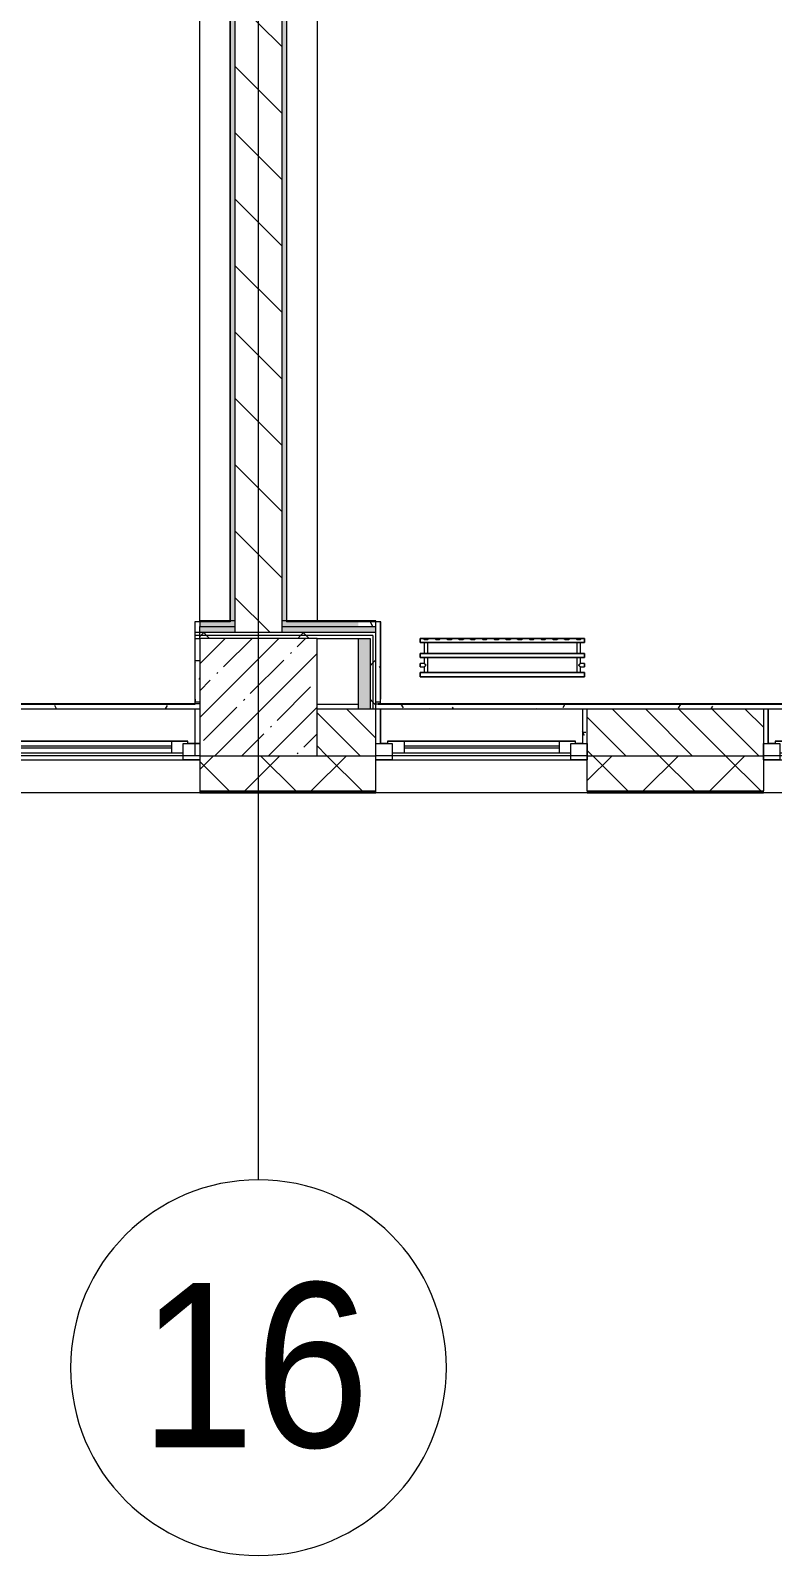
# Model space of a CAD drawing. Header units: millimetres. Extents: x -1113 to 415037, y -3642 to 354837.
# Drawn here: x 204462 to 207621, y -3506 to 2989 of the extents above; entities that cross this region are included whole.
import ezdxf

# ---------------------------------------------------------------- set-up
doc = ezdxf.new("R2010")
doc.units = ezdxf.units.MM
for name, color, linetype, lineweight in [('A-FLOR', 7, 'Continuous', 9), ('A-GLAZ', 7, 'Continuous', 9), ('A-GLAZ-1', 7, 'Continuous', 5), ('A-WALL', 7, 'Continuous', 5), ('I-WALL', 7, 'Continuous', 5), ('S-COLS', 7, 'Continuous', 9), ('S-COLS-1', 7, 'Continuous', 5), ('Оси', 7, 'Continuous', 9), ('Оси-1', 7, 'Continuous', 20)]:
    doc.layers.add(name, color=color, linetype=linetype, lineweight=lineweight)
for name, color, linetype, lineweight, true_color in [('A-WALL-1', 9, 'Continuous', 5, 0x808080), ('A-WALL-FNSH-1', 9, 'Continuous', 5, 0x808080), ('M-EQPM-1', 7, 'Continuous', 9, 0xb2b2b2)]:
    doc.layers.add(name, color=color, linetype=linetype, lineweight=lineweight, true_color=true_color)
doc.styles.add('Arial', font='arial.ttf', dxfattribs={"width": 0.9, "height": 700})
pattern_1 = [(0, (148772.123, -1e-08), (243.84, 60.96), [20.117, -162.763, 20.117, -162.763, -975.36]), (0, (148772.123, -1e-08), (243.84, 60.96), [-365.76, 20.117, -345.643, 20.117, -162.763, -426.72]), (0, (148772.123, -1e-08), (243.84, 60.96), [-914.4, 20.117, -101.803, 20.117, -284.683]), (120, (148863.563, 30.48), (-174.71291, 180.691634), [20.117, -162.763, 20.117, -162.763, -975.36]), (120, (148863.563, 30.48), (-174.71291, 180.691634), [-365.76, 20.117, -345.643, 20.117, -162.763, -426.72]), (120, (148863.563, 30.48), (-174.71291, 180.691634), [-914.4, 20.117, -101.803, 20.117, -284.683]), (240, (148894.043, 152.4), (-69.12709, -241.651634), [20.117, -162.763, 20.117, -162.763, -975.36]), (240, (148894.043, 152.4), (-69.12709, -241.651634), [-365.76, 20.117, -345.643, 20.117, -162.763, -426.72]), (240, (148894.043, 152.4), (-69.12709, -241.651634), [-914.4, 20.117, -101.803, 20.117, -284.683])]
pattern_2 = [(45, (148772.12, -1e-08), (-212.132, 212.132), []), (135, (148772.12, -1e-08), (-212.132, -212.132), [])]

# ---------------------------------------------------------------- blocks, each defined once
blk = doc.blocks.new('BSC_Колонна _Прямоугольная - 500х500-V310-Объем проектирования 2 этажа')
at = {"layer": 'S-COLS-1'}
h = blk.add_hatch(dxfattribs=at)
h.set_pattern_fill('FP_63', color=256, style=0, pattern_type=2)
h.set_pattern_definition([(45, (-56660, -150), (-114.04925, 114.04925), []), (45, (-56545.95, -150), (-114.04925, 114.04925), [201.613, -40.323, 6.706, -33.617])])
h.paths.add_polyline_path([(250, -250), (250, 250), (-250, 250), (-250, -250), (-174.6, -250)])
for p, q in [((250, 250), (-250, 250)), ((-250, 250), (-250, -250)), ((250, -250), (250, 250)), ((-250, -250), (250, -250))]:
    blk.add_line(p, q, dxfattribs=at)
blk = doc.blocks.new('120_Окно_СКБ_1Ст - 120_Окно_СКБ_1Ст 900х2500_h_-20664874-Объем проектирования 2 этажа')
at = {"layer": 'A-GLAZ'}
for p, q in [((-450, -127), (-450, -57)), ((-450, -57), (-380, -57)), ((-380, -57), (-380, -127)), ((380, -127), (380, -57)), ((380, -57), (450, -57)), ((450, -57), (450, -127)), ((-380, -127), (-450, -127)), ((-380, -127), (-400, -127)), ((-400, -127), (-400, -137)), ((380, -87), (-380, -87)), ((-380, -87), (-380, -127)), ((-330, -137), (-330, -87)), ((330, -137), (330, -87)), ((380, -127), (380, -87)), ((450, -127), (380, -127)), ((400, -127), (380, -127)), ((400, -137), (400, -127)), ((-400, -137), (400, -137)), ((400, -137), (-400, -137))]:
    blk.add_line(p, q, dxfattribs=at)
at = {"layer": 'A-GLAZ-1'}
for p, q in [((450, -57), (-450, -57)), ((-430, -127), (-400, -127)), ((-330, -107), (330, -107)), ((330, -117), (-330, -117)), ((401.9, -127), (430, -127))]:
    blk.add_line(p, q, dxfattribs=at)
blk = doc.blocks.new('120_Окно_СКБ_2Ст - 120_Окно_СКБ_2Ст 2100х2500 _мал створка СЛЕВА_-22446485-Объем проектирования 2 этажа')
at = {"layer": 'A-GLAZ'}
for p, q in [((-1050, -127), (-1050, -57)), ((-1050, -57), (-980, -57)), ((-980, -57), (-980, -127)), ((-220, -127), (-220, -57)), ((-220, -57), (-150, -57)), ((-150, -57), (-150, -127)), ((980, -127), (980, -57)), ((980, -57), (1050, -57)), ((1050, -57), (1050, -127)), ((-980, -127), (-1050, -127)), ((-980, -127), (-1000, -127)), ((-1000, -127), (-1000, -137)), ((-220, -87), (-980, -87)), ((-980, -87), (-980, -127)), ((-930, -137), (-930, -87)), ((-270, -137), (-270, -87)), ((-220, -127), (-220, -87)), ((-150, -127), (-220, -127)), ((-200, -127), (-220, -127)), ((-200, -137), (-200, -127)), ((-150, -127), (-170, -127)), ((-170, -127), (-170, -137)), ((980, -87), (-150, -87)), ((-150, -87), (-150, -127)), ((-100, -137), (-100, -87)), ((930, -137), (930, -87)), ((980, -127), (980, -87)), ((1050, -127), (980, -127)), ((1000, -127), (980, -127)), ((1000, -137), (1000, -127)), ((-1000, -137), (-200, -137)), ((-200, -137), (-1000, -137)), ((-170, -137), (1000, -137)), ((1000, -137), (-170, -137))]:
    blk.add_line(p, q, dxfattribs=at)
at = {"layer": 'A-GLAZ-1'}
for p, q in [((1050, -57), (-1050, -57)), ((-1050, -127), (-1000, -127)), ((-930, -107), (-270, -107)), ((-270, -117), (-930, -117)), ((-200, -127), (-170, -127)), ((-100, -107), (930, -107)), ((930, -117), (-100, -117)), ((1000, -127), (1030, -127))]:
    blk.add_line(p, q, dxfattribs=at)
blk = doc.blocks.new('120_Окно_СКБ_2Ст - 120_Окно_СКБ_2Ст 3100х2500 _мал_ створка слева-2_-V321-Объем проектирования 2 этажа')
at = {"layer": 'A-GLAZ'}
for p, q in [((-1550, -127), (-1550, -57)), ((-1550, -57), (-1480, -57)), ((-1480, -57), (-1480, -127)), ((-720, -127), (-720, -57)), ((-720, -57), (-650, -57)), ((-650, -57), (-650, -127)), ((1480, -127), (1480, -57)), ((1480, -57), (1550, -57)), ((1550, -57), (1550, -127)), ((-1480, -127), (-1550, -127)), ((-1480, -127), (-1500, -127)), ((-1500, -127), (-1500, -137)), ((-720, -87), (-1480, -87)), ((-1480, -87), (-1480, -127)), ((-1430, -137), (-1430, -87)), ((-770, -137), (-770, -87)), ((-720, -127), (-720, -87)), ((-650, -127), (-720, -127)), ((-700, -127), (-720, -127)), ((-700, -137), (-700, -127)), ((-650, -127), (-670, -127)), ((-670, -127), (-670, -137)), ((1480, -87), (-650, -87)), ((-650, -87), (-650, -127)), ((-600, -137), (-600, -87)), ((1430, -137), (1430, -87)), ((1480, -127), (1480, -87)), ((1550, -127), (1480, -127)), ((1500, -127), (1480, -127)), ((1500, -137), (1500, -127)), ((-1500, -137), (-700, -137)), ((-700, -137), (-1500, -137)), ((-670, -137), (1500, -137)), ((1500, -137), (-670, -137))]:
    blk.add_line(p, q, dxfattribs=at)
at = {"layer": 'A-GLAZ-1'}
for p, q in [((1550, -57), (-1550, -57)), ((-1550, -127), (-1500, -127)), ((-1430, -107), (-770, -107)), ((-770, -117), (-1430, -117)), ((-700, -127), (-670, -127)), ((-600, -107), (1430, -107)), ((1430, -117), (-600, -117)), ((1500, -127), (1530, -127))]:
    blk.add_line(p, q, dxfattribs=at)
blk = doc.blocks.new('radiator_prado_classic_z_tip_30_po exemplyaru - Classic Z Тип 30-500-V464-Объем проектирования 2 этажа')
at = {"layer": 'M-EQPM-1'}
for p, q in [((0, 228), (0, 210)), ((700, 228), (0, 228)), ((0, 210), (0, 228)), ((0, 228), (12.5, 228)), ((0, 210), (700, 210)), ((17.8, 210), (0, 210)), ((12.5, 228), (37.5, 228)), ((37.5, 228), (12.5, 228)), ((12.5, 228), (37.5, 228)), ((12.5, 228), (17.5, 223)), ((12.5, 228), (17.5, 223)), ((32.5, 223), (17.5, 223)), ((17.5, 223), (32.5, 223)), ((17.5, 210), (17.5, 164)), ((17.5, 210), (17.5, 164)), ((17.8, 210), (17.5, 210)), ((17.5, 210), (17.8, 210)), ((17.8, 210), (17.5, 210)), ((17.5, 210), (32.5, 210)), ((28.7, 210), (17.8, 210)), ((17.8, 210), (25, 210)), ((32.2, 210), (17.8, 210)), ((25, 210), (28.7, 210)), ((31.5, 210), (28.7, 210)), ((28.7, 210), (32.2, 210)), ((32.2, 210), (31.5, 210)), ((32.5, 210), (32.2, 210)), ((32.2, 210), (32.5, 210)), ((32.5, 210), (32.2, 210)), ((667.8, 210), (32.2, 210)), ((32.5, 223), (37.5, 228)), ((37.5, 228), (32.5, 223)), ((32.5, 164), (32.5, 210)), ((32.5, 164), (32.5, 210)), ((37.5, 228), (62.5, 228)), ((62.5, 228), (87.5, 228)), ((87.5, 228), (62.5, 228)), ((62.5, 228), (87.5, 228)), ((62.5, 228), (67.5, 223)), ((62.5, 228), (67.5, 223)), ((82.5, 223), (67.5, 223)), ((67.5, 223), (82.5, 223)), ((82.5, 223), (87.5, 228)), ((87.5, 228), (82.5, 223)), ((87.5, 228), (112.5, 228)), ((112.5, 228), (137.5, 228)), ((137.5, 228), (112.5, 228)), ((112.5, 228), (137.5, 228)), ((112.5, 228), (117.5, 223)), ((112.5, 228), (117.5, 223)), ((132.5, 223), (117.5, 223)), ((117.5, 223), (132.5, 223)), ((132.5, 223), (137.5, 228)), ((137.5, 228), (132.5, 223)), ((137.5, 228), (162.5, 228)), ((162.5, 228), (187.5, 228)), ((187.5, 228), (162.5, 228)), ((162.5, 228), (187.5, 228)), ((162.5, 228), (167.5, 223)), ((162.5, 228), (167.5, 223)), ((182.5, 223), (167.5, 223)), ((167.5, 223), (182.5, 223)), ((182.5, 223), (187.5, 228)), ((187.5, 228), (182.5, 223)), ((187.5, 228), (212.5, 228)), ((212.5, 228), (237.5, 228)), ((237.5, 228), (212.5, 228)), ((212.5, 228), (237.5, 228)), ((212.5, 228), (217.5, 223)), ((212.5, 228), (217.5, 223)), ((232.5, 223), (217.5, 223)), ((217.5, 223), (232.5, 223)), ((232.5, 223), (237.5, 228)), ((237.5, 228), (232.5, 223)), ((237.5, 228), (262.5, 228)), ((262.5, 228), (287.5, 228)), ((287.5, 228), (262.5, 228)), ((262.5, 228), (287.5, 228)), ((262.5, 228), (267.5, 223)), ((262.5, 228), (267.5, 223)), ((282.5, 223), (267.5, 223)), ((267.5, 223), (282.5, 223)), ((282.5, 223), (287.5, 228)), ((287.5, 228), (282.5, 223)), ((287.5, 228), (312.5, 228)), ((312.5, 228), (337.5, 228)), ((337.5, 228), (312.5, 228)), ((312.5, 228), (337.5, 228)), ((312.5, 228), (317.5, 223)), ((312.5, 228), (317.5, 223)), ((332.5, 223), (317.5, 223)), ((317.5, 223), (332.5, 223)), ((332.5, 223), (337.5, 228)), ((337.5, 228), (332.5, 223)), ((337.5, 228), (362.5, 228)), ((362.5, 228), (387.5, 228)), ((387.5, 228), (362.5, 228)), ((362.5, 228), (387.5, 228)), ((362.5, 228), (367.5, 223)), ((362.5, 228), (367.5, 223)), ((382.5, 223), (367.5, 223)), ((367.5, 223), (382.5, 223)), ((382.5, 223), (387.5, 228)), ((387.5, 228), (382.5, 223)), ((387.5, 228), (412.5, 228)), ((412.5, 228), (437.5, 228)), ((437.5, 228), (412.5, 228)), ((412.5, 228), (437.5, 228)), ((412.5, 228), (417.5, 223)), ((412.5, 228), (417.5, 223)), ((432.5, 223), (417.5, 223)), ((417.5, 223), (432.5, 223)), ((432.5, 223), (437.5, 228)), ((437.5, 228), (432.5, 223)), ((437.5, 228), (462.5, 228)), ((462.5, 228), (487.5, 228)), ((487.5, 228), (462.5, 228)), ((462.5, 228), (487.5, 228)), ((462.5, 228), (467.5, 223)), ((462.5, 228), (467.5, 223)), ((482.5, 223), (467.5, 223)), ((467.5, 223), (482.5, 223)), ((482.5, 223), (487.5, 228)), ((487.5, 228), (482.5, 223)), ((487.5, 228), (512.5, 228)), ((512.5, 228), (537.5, 228)), ((537.5, 228), (512.5, 228)), ((512.5, 228), (537.5, 228)), ((512.5, 228), (517.5, 223)), ((512.5, 228), (517.5, 223)), ((532.5, 223), (517.5, 223)), ((517.5, 223), (532.5, 223)), ((532.5, 223), (537.5, 228)), ((537.5, 228), (532.5, 223)), ((537.5, 228), (562.5, 228)), ((562.5, 228), (587.5, 228)), ((587.5, 228), (562.5, 228)), ((562.5, 228), (587.5, 228)), ((562.5, 228), (567.5, 223)), ((562.5, 228), (567.5, 223)), ((582.5, 223), (567.5, 223)), ((567.5, 223), (582.5, 223)), ((582.5, 223), (587.5, 228)), ((587.5, 228), (582.5, 223)), ((587.5, 228), (612.5, 228)), ((612.5, 228), (637.5, 228)), ((637.5, 228), (612.5, 228)), ((612.5, 228), (637.5, 228)), ((612.5, 228), (617.5, 223)), ((617.5, 223), (612.5, 228)), ((632.5, 223), (617.5, 223)), ((617.5, 223), (632.5, 223)), ((632.5, 223), (637.5, 228)), ((637.5, 228), (632.5, 223)), ((637.5, 228), (662.5, 228)), ((662.5, 228), (687.5, 228)), ((687.5, 228), (662.5, 228)), ((662.5, 228), (687.5, 228)), ((662.5, 228), (667.5, 223)), ((662.5, 228), (667.5, 223)), ((682.5, 223), (667.5, 223)), ((667.5, 223), (682.5, 223)), ((667.5, 210), (667.5, 164)), ((667.5, 210), (667.5, 164)), ((667.8, 210), (667.5, 210)), ((667.5, 210), (682.5, 210)), ((667.8, 210), (667.5, 210)), ((667.5, 210), (667.8, 210)), ((682.2, 210), (667.8, 210)), ((682.2, 210), (667.8, 210)), ((667.8, 210), (682.2, 210)), ((682.5, 210), (682.2, 210)), ((682.5, 210), (682.2, 210)), ((682.2, 210), (682.5, 210)), ((700, 210), (682.2, 210)), ((682.5, 223), (687.5, 228)), ((687.5, 228), (682.5, 223)), ((682.5, 164), (682.5, 210)), ((682.5, 164), (682.5, 210)), ((687.5, 228), (700, 228)), ((700, 210), (700, 228)), ((700, 228), (700, 210)), ((700, 164), (0, 164)), ((0, 164), (0, 146)), ((0, 146), (0, 164)), ((0, 164), (17.8, 164)), ((0, 146), (700, 146)), ((18.5, 146), (0, 146)), ((17.8, 164), (17.5, 164)), ((17.5, 164), (17.8, 164)), ((17.8, 164), (17.5, 164)), ((17.5, 164), (32.5, 164)), ((17.5, 146), (17.5, 121.5)), ((17.5, 146), (17.5, 121.5)), ((17.5, 146), (18.5, 146)), ((18.5, 146), (17.5, 146)), ((17.5, 146), (18.5, 146)), ((32.5, 146), (17.5, 146)), ((21.2, 164), (17.8, 164)), ((17.8, 164), (32.2, 164)), ((32.2, 164), (17.8, 164)), ((18.5, 146), (28.7, 146)), ((32.2, 146), (18.5, 146)), ((18.5, 146), (32.2, 146)), ((23.1, 164), (21.2, 164)), ((32.2, 164), (23.1, 164)), ((28.7, 146), (31.5, 146)), ((31.5, 146), (32.2, 146)), ((32.5, 164), (32.2, 164)), ((32.2, 164), (32.5, 164)), ((32.5, 164), (32.2, 164)), ((32.2, 164), (667.8, 164)), ((32.2, 146), (32.5, 146)), ((32.5, 146), (32.2, 146)), ((32.2, 146), (32.5, 146)), ((667.8, 146), (32.2, 146)), ((32.5, 82), (32.5, 146)), ((32.5, 82), (32.5, 146)), ((667.8, 164), (667.5, 164)), ((667.5, 164), (682.5, 164)), ((667.8, 164), (667.5, 164)), ((667.5, 164), (667.8, 164)), ((667.5, 146), (667.5, 82)), ((667.5, 146), (667.5, 82)), ((667.5, 146), (667.8, 146)), ((682.5, 146), (667.5, 146)), ((667.5, 146), (667.8, 146)), ((667.8, 146), (667.5, 146)), ((682.2, 164), (667.8, 164)), ((682.2, 164), (667.8, 164)), ((667.8, 164), (682.2, 164)), ((667.8, 146), (681.5, 146)), ((667.8, 146), (681.5, 146)), ((681.5, 146), (667.8, 146)), ((681.5, 146), (682.5, 146)), ((681.5, 146), (682.5, 146)), ((682.5, 146), (681.5, 146)), ((700, 146), (681.5, 146)), ((682.5, 164), (682.2, 164)), ((682.5, 164), (682.2, 164)), ((682.2, 164), (682.5, 164)), ((682.2, 164), (700, 164)), ((682.5, 121.5), (682.5, 146)), ((682.5, 121.5), (682.5, 146)), ((700, 146), (700, 164)), ((700, 164), (700, 146)), ((17.5, 121.5), (0, 121.5)), ((17.5, 121.5), (0, 121.5)), ((0, 121.5), (0, 120.5)), ((0, 106.5), (0, 121.5)), ((0, 120.5), (0, 107.5)), ((0, 120.5), (0, 119.3)), ((0, 114), (0, 120.5)), ((0, 120.5), (0, 120.5)), ((0, 119.3), (0, 117.8)), ((0, 117.8), (0, 114)), ((0, 114), (0, 110.3)), ((0, 107.5), (0, 114)), ((0, 110.3), (0, 108.7)), ((0, 108.7), (0, 107.5)), ((0, 107.5), (0, 106.5)), ((0, 107.5), (0, 107.5)), ((0, 106.5), (17.5, 106.5)), ((0, 106.5), (17.5, 106.5)), ((700, 82), (0, 82)), ((0, 82), (0, 64)), ((0, 64), (0, 82)), ((0, 82), (18.5, 82)), ((17.5, 106.5), (17.5, 82)), ((17.5, 106.5), (17.5, 82)), ((18.5, 82), (17.5, 82)), ((17.5, 82), (18.5, 82)), ((18.5, 82), (17.5, 82)), ((17.5, 82), (32.5, 82)), ((23.1, 82), (18.5, 82)), ((18.5, 82), (32.2, 82)), ((32.2, 82), (18.5, 82)), ((30.3, 82), (23.1, 82)), ((31.5, 82), (30.3, 82)), ((32.2, 82), (31.5, 82)), ((32.5, 82), (32.2, 82)), ((32.2, 82), (32.5, 82)), ((32.5, 82), (32.2, 82)), ((32.2, 82), (667.8, 82)), ((667.8, 82), (667.5, 82)), ((667.5, 82), (682.5, 82)), ((667.8, 82), (667.5, 82)), ((667.5, 82), (667.8, 82)), ((681.5, 82), (667.8, 82)), ((681.5, 82), (667.8, 82)), ((667.8, 82), (681.5, 82)), ((682.5, 82), (681.5, 82)), ((682.5, 82), (681.5, 82)), ((681.5, 82), (682.5, 82)), ((681.5, 82), (700, 82)), ((700, 121.5), (682.5, 121.5)), ((700, 121.5), (682.5, 121.5)), ((682.5, 82), (682.5, 106.5)), ((682.5, 106.5), (700, 106.5)), ((682.5, 82), (682.5, 106.5)), ((682.5, 106.5), (700, 106.5)), ((700, 121.5), (700, 106.5)), ((700, 120.5), (700, 121.5)), ((700, 121.5), (700, 120.5)), ((700, 120.5), (700, 121.5)), ((700, 107.5), (700, 120.5)), ((700, 120.5), (700, 107.5)), ((700, 107.5), (700, 120.5)), ((700, 106.5), (700, 107.5)), ((700, 107.5), (700, 106.5)), ((700, 106.5), (700, 107.5)), ((700, 64), (700, 82)), ((700, 82), (700, 64)), ((700, 64), (0, 64)), ((0, 64), (700, 64))]:
    blk.add_line(p, q, dxfattribs=at)
for points, knots in [([(18.5, 120.5), (18.4, 120.6), (18.3, 120.7), (18.1, 120.9), (17.9, 121.1), (17.8, 121.2), (17.7, 121.3), (17.5, 121.5), (17.5, 121.5), (17.5, 121.5)], [0.7142857, 0.7142857, 0.7142857, 0.7142857, 0.75, 0.7857143, 0.8214286, 0.8571429, 0.8928571, 0.9285714, 1, 1, 1, 1]), ([(17.5, 121.5), (17.5, 121.5), (17.5, 121.5), (17.7, 121.3), (17.8, 121.2), (17.9, 121.1), (18.1, 120.9), (18.3, 120.7), (18.4, 120.6), (18.5, 120.5)], [0, 0, 0, 0, 0.0714286, 0.1071429, 0.1428571, 0.1785714, 0.2142857, 0.25, 0.2857143, 0.2857143, 0.2857143, 0.2857143]), ([(17.5, 121.5), (17.5, 121.5), (17.5, 121.5), (17.7, 121.3), (17.8, 121.2), (17.9, 121.1), (18.1, 120.9), (18.3, 120.7), (18.4, 120.6), (18.5, 120.5)], [0, 0, 0, 0, 0.0714286, 0.1071429, 0.1428571, 0.1785714, 0.2142857, 0.25, 0.2857143, 0.2857143, 0.2857143, 0.2857143]), ([(25, 114), (24.5, 114.5), (23.6, 115.4), (22.4, 116.6), (21.6, 117.4), (21.1, 117.9), (20.8, 118.2), (20.5, 118.5), (20.2, 118.8), (19.8, 119.1), (19.6, 119.4), (19.3, 119.7), (19, 120), (18.7, 120.3), (18.5, 120.5), (18.3, 120.7), (18.1, 120.9), (17.9, 121.1), (17.8, 121.2), (17.7, 121.3), (17.5, 121.5), (17.5, 121.5), (17.5, 121.5)], [0, 0, 0, 0, 0.142857, 0.285714, 0.357143, 0.392857, 0.428571, 0.464286, 0.5, 0.535714, 0.571429, 0.607143, 0.642857, 0.678571, 0.714286, 0.75, 0.785714, 0.821429, 0.857143, 0.892857, 0.928571, 1, 1, 1, 1]), ([(17.5, 106.5), (17.5, 106.5), (17.5, 106.5), (17.7, 106.7), (17.8, 106.8), (17.9, 106.9), (18.1, 107.1), (18.3, 107.3), (18.5, 107.5), (18.7, 107.7), (19, 108), (19.3, 108.3), (19.6, 108.6), (19.8, 108.9), (20.3, 109.3), (20.7, 109.7), (21.1, 110.1), (21.6, 110.6), (22.4, 111.4), (23.6, 112.6), (24.5, 113.5), (25, 114)], [0, 0, 0, 0, 0.071429, 0.107143, 0.142857, 0.178571, 0.214286, 0.25, 0.285714, 0.321429, 0.357143, 0.392857, 0.428571, 0.464286, 0.5, 0.571429, 0.607143, 0.642857, 0.714286, 0.857143, 1, 1, 1, 1]), ([(17.5, 106.5), (17.5, 106.5), (17.5, 106.5), (17.7, 106.7), (17.8, 106.8), (17.9, 106.9), (18.1, 107.1), (18.3, 107.3), (18.4, 107.4), (18.5, 107.5)], [0, 0, 0, 0, 0.0714286, 0.1071429, 0.1428571, 0.1785714, 0.2142857, 0.25, 0.2857143, 0.2857143, 0.2857143, 0.2857143]), ([(18.5, 107.5), (18.4, 107.4), (18.3, 107.3), (18.1, 107.1), (17.9, 106.9), (17.8, 106.8), (17.7, 106.7), (17.5, 106.5), (17.5, 106.5), (17.5, 106.5)], [0.7142857, 0.7142857, 0.7142857, 0.7142857, 0.75, 0.7857143, 0.8214286, 0.8571429, 0.8928571, 0.9285714, 1, 1, 1, 1]), ([(18.5, 107.5), (18.4, 107.4), (18.3, 107.3), (18.1, 107.1), (17.9, 106.9), (17.8, 106.8), (17.7, 106.7), (17.5, 106.5), (17.5, 106.5), (17.5, 106.5)], [0.7142857, 0.7142857, 0.7142857, 0.7142857, 0.75, 0.7857143, 0.8214286, 0.8571429, 0.8928571, 0.9285714, 1, 1, 1, 1]), ([(22.1, 116.9), (21.9, 117.1), (21.6, 117.4), (21.1, 117.9), (20.8, 118.2), (20.5, 118.5), (20.2, 118.8), (19.9, 119.2), (19.7, 119.3), (19.6, 119.4)], [0.2857143, 0.2857143, 0.2857143, 0.2857143, 0.3571429, 0.3928571, 0.4285714, 0.4642857, 0.5, 0.5357143, 0.5714286, 0.5714286, 0.5714286, 0.5714286]), ([(19.6, 119.4), (19.7, 119.3), (19.9, 119.2), (20.3, 118.7), (20.7, 118.3), (21.1, 117.9), (21.6, 117.4), (21.9, 117.1), (22.1, 116.9)], [0.4285714, 0.4285714, 0.4285714, 0.4285714, 0.4642857, 0.5, 0.5714286, 0.6071429, 0.6428571, 0.7142857, 0.7142857, 0.7142857, 0.7142857]), ([(19.6, 119.4), (19.7, 119.3), (19.8, 119.1), (20.3, 118.7), (20.7, 118.3), (21.1, 117.9), (21.6, 117.4), (21.9, 117.1), (22.1, 116.9)], [0.4285714, 0.4285714, 0.4285714, 0.4285714, 0.4642857, 0.5, 0.5714286, 0.6071429, 0.6428571, 0.7142857, 0.7142857, 0.7142857, 0.7142857]), ([(19.6, 108.6), (19.7, 108.7), (19.9, 108.8), (20.3, 109.3), (20.7, 109.7), (21.1, 110.1), (21.6, 110.6), (21.9, 110.9), (22.1, 111.1)], [0.4285714, 0.4285714, 0.4285714, 0.4285714, 0.4642857, 0.5, 0.5714286, 0.6071429, 0.6428571, 0.7142857, 0.7142857, 0.7142857, 0.7142857]), ([(22.1, 111.1), (21.9, 110.9), (21.6, 110.6), (21.1, 110.1), (20.8, 109.8), (20.5, 109.5), (20.2, 109.2), (19.9, 108.8), (19.7, 108.7), (19.6, 108.6)], [0.2857143, 0.2857143, 0.2857143, 0.2857143, 0.3571429, 0.3928571, 0.4285714, 0.4642857, 0.5, 0.5357143, 0.5714286, 0.5714286, 0.5714286, 0.5714286]), ([(22.1, 111.1), (21.9, 110.9), (21.6, 110.6), (21.1, 110.1), (20.8, 109.8), (20.5, 109.5), (20.2, 109.2), (19.8, 108.9), (19.7, 108.7), (19.6, 108.6)], [0.2857143, 0.2857143, 0.2857143, 0.2857143, 0.3571429, 0.3928571, 0.4285714, 0.4642857, 0.5, 0.5357143, 0.5714286, 0.5714286, 0.5714286, 0.5714286]), ([(675, 114), (675.5, 114.5), (676.4, 115.4), (677.6, 116.6), (678.4, 117.4), (678.9, 117.9), (679.2, 118.2), (679.5, 118.5), (679.8, 118.8), (680.1, 119.2), (680.4, 119.4), (680.7, 119.7), (681, 120), (681.3, 120.3), (681.5, 120.5), (681.7, 120.7), (681.9, 120.9), (682.1, 121.1), (682.2, 121.2), (682.3, 121.3), (682.5, 121.5), (682.5, 121.5), (682.5, 121.5)], [0, 0, 0, 0, 0.142857, 0.285714, 0.357143, 0.392857, 0.428571, 0.464286, 0.5, 0.535714, 0.571429, 0.607143, 0.642857, 0.678571, 0.714286, 0.75, 0.785714, 0.821429, 0.857143, 0.892857, 0.928571, 1, 1, 1, 1]), ([(682.5, 106.5), (682.5, 106.5), (682.5, 106.5), (682.3, 106.7), (682.2, 106.8), (682.1, 106.9), (681.9, 107.1), (681.7, 107.3), (681.5, 107.5), (681.3, 107.7), (681, 108), (680.7, 108.3), (680.4, 108.6), (680.1, 108.8), (679.7, 109.3), (679.3, 109.7), (678.9, 110.1), (678.4, 110.6), (677.6, 111.4), (676.4, 112.6), (675.5, 113.5), (675, 114)], [0, 0, 0, 0, 0.071429, 0.107143, 0.142857, 0.178571, 0.214286, 0.25, 0.285714, 0.321429, 0.357143, 0.392857, 0.428571, 0.464286, 0.5, 0.571429, 0.607143, 0.642857, 0.714286, 0.857143, 1, 1, 1, 1]), ([(680.4, 119.4), (680.3, 119.3), (680.1, 119.2), (679.7, 118.7), (679.3, 118.3), (678.9, 117.9), (678.4, 117.4), (678.1, 117.1), (677.9, 116.9)], [0.4285714, 0.4285714, 0.4285714, 0.4285714, 0.4642857, 0.5, 0.5714286, 0.6071429, 0.6428571, 0.7142857, 0.7142857, 0.7142857, 0.7142857]), ([(677.9, 116.9), (678.1, 117.1), (678.4, 117.4), (678.9, 117.9), (679.2, 118.2), (679.5, 118.5), (679.8, 118.8), (680.1, 119.2), (680.3, 119.3), (680.4, 119.4)], [0.2857143, 0.2857143, 0.2857143, 0.2857143, 0.3571429, 0.3928571, 0.4285714, 0.4642857, 0.5, 0.5357143, 0.5714286, 0.5714286, 0.5714286, 0.5714286]), ([(679.2, 118.2), (679.1, 118.1), (678.9, 117.9), (678.4, 117.4), (678.1, 117.1), (677.9, 116.9)], [0.5714286, 0.5714286, 0.5714286, 0.5714286, 0.6071429, 0.6428571, 0.7142857, 0.7142857, 0.7142857, 0.7142857]), ([(677.9, 111.1), (678.1, 110.9), (678.4, 110.6), (678.9, 110.1), (679.2, 109.8), (679.5, 109.5), (679.8, 109.2), (680.1, 108.8), (680.3, 108.7), (680.4, 108.6)], [0.2857143, 0.2857143, 0.2857143, 0.2857143, 0.3571429, 0.3928571, 0.4285714, 0.4642857, 0.5, 0.5357143, 0.5714286, 0.5714286, 0.5714286, 0.5714286]), ([(677.9, 111.1), (678.1, 110.9), (678.4, 110.6), (678.9, 110.1), (679.2, 109.8), (679.5, 109.5), (679.8, 109.2), (680.1, 108.8), (680.3, 108.7), (680.4, 108.6)], [0.2857143, 0.2857143, 0.2857143, 0.2857143, 0.3571429, 0.3928571, 0.4285714, 0.4642857, 0.5, 0.5357143, 0.5714286, 0.5714286, 0.5714286, 0.5714286]), ([(680.4, 108.6), (680.3, 108.7), (680.1, 108.8), (679.7, 109.3), (679.3, 109.7), (678.9, 110.1), (678.4, 110.6), (678.1, 110.9), (677.9, 111.1)], [0.4285714, 0.4285714, 0.4285714, 0.4285714, 0.4642857, 0.5, 0.5714286, 0.6071429, 0.6428571, 0.7142857, 0.7142857, 0.7142857, 0.7142857]), ([(680.4, 119.4), (680.3, 119.3), (680.1, 119.2), (679.7, 118.7), (679.4, 118.4), (679.2, 118.2)], [0.4285714, 0.4285714, 0.4285714, 0.4285714, 0.4642857, 0.5, 0.5714286, 0.5714286, 0.5714286, 0.5714286]), ([(682.5, 121.5), (682.5, 121.5), (682.5, 121.5), (682.3, 121.3), (682.2, 121.2), (682.1, 121.1), (681.9, 120.9), (681.7, 120.7), (681.6, 120.6), (681.5, 120.5)], [0, 0, 0, 0, 0.0714286, 0.1071429, 0.1428571, 0.1785714, 0.2142857, 0.25, 0.2857143, 0.2857143, 0.2857143, 0.2857143]), ([(682.5, 121.5), (682.5, 121.5), (682.5, 121.5), (682.3, 121.3), (682.2, 121.2), (682.1, 121.1), (681.9, 120.9), (681.7, 120.7), (681.6, 120.6), (681.5, 120.5)], [0, 0, 0, 0, 0.0714286, 0.1071429, 0.1428571, 0.1785714, 0.2142857, 0.25, 0.2857143, 0.2857143, 0.2857143, 0.2857143]), ([(681.5, 120.5), (681.6, 120.6), (681.7, 120.7), (681.9, 120.9), (682.1, 121.1), (682.2, 121.2), (682.3, 121.3), (682.5, 121.5), (682.5, 121.5), (682.5, 121.5)], [0.7142857, 0.7142857, 0.7142857, 0.7142857, 0.75, 0.7857143, 0.8214286, 0.8571429, 0.8928571, 0.9285714, 1, 1, 1, 1]), ([(681.5, 107.5), (681.6, 107.4), (681.7, 107.3), (681.9, 107.1), (682.1, 106.9), (682.2, 106.8), (682.3, 106.7), (682.5, 106.5), (682.5, 106.5), (682.5, 106.5)], [0.7142857, 0.7142857, 0.7142857, 0.7142857, 0.75, 0.7857143, 0.8214286, 0.8571429, 0.8928571, 0.9285714, 1, 1, 1, 1]), ([(681.5, 107.5), (681.6, 107.4), (681.7, 107.3), (681.9, 107.1), (682.1, 106.9), (682.2, 106.8), (682.3, 106.7), (682.5, 106.5), (682.5, 106.5), (682.5, 106.5)], [0.7142857, 0.7142857, 0.7142857, 0.7142857, 0.75, 0.7857143, 0.8214286, 0.8571429, 0.8928571, 0.9285714, 1, 1, 1, 1]), ([(682.5, 106.5), (682.5, 106.5), (682.5, 106.5), (682.3, 106.7), (682.2, 106.8), (682.1, 106.9), (681.9, 107.1), (681.7, 107.3), (681.6, 107.4), (681.5, 107.5)], [0, 0, 0, 0, 0.0714286, 0.1071429, 0.1428571, 0.1785714, 0.2142857, 0.25, 0.2857143, 0.2857143, 0.2857143, 0.2857143])]:
    blk.add_open_spline(points, degree=3, knots=knots, dxfattribs=at)
for points in [[(19.6, 119.4), (19.5, 119.5), (19.3, 119.7), (19, 120), (18.7, 120.3), (18.6, 120.4), (18.5, 120.5)], [(18.5, 120.5), (18.6, 120.4), (18.7, 120.3), (19, 120), (19.3, 119.7), (19.5, 119.5), (19.6, 119.4)], [(18.5, 120.5), (18.6, 120.4), (18.7, 120.3), (19, 120), (19.3, 119.7), (19.5, 119.5), (19.6, 119.4)], [(18.5, 107.5), (18.6, 107.6), (18.7, 107.7), (19, 108), (19.3, 108.3), (19.5, 108.5), (19.6, 108.6)], [(19.6, 108.6), (19.5, 108.5), (19.3, 108.3), (19, 108), (18.7, 107.7), (18.6, 107.6), (18.5, 107.5)], [(19.6, 108.6), (19.5, 108.5), (19.3, 108.3), (19, 108), (18.7, 107.7), (18.6, 107.6), (18.5, 107.5)], [(23.6, 115.4), (23.1, 115.9), (22.6, 116.4), (22.1, 116.9)], [(22.1, 116.9), (22.6, 116.4), (23.6, 115.4), (24.5, 114.5), (25, 114)], [(22.1, 116.9), (22.6, 116.4), (23.6, 115.4), (24.5, 114.5), (25, 114)], [(22.1, 111.1), (22.6, 111.6), (23.6, 112.6), (24.5, 113.5), (25, 114)], [(25, 114), (24.5, 113.5), (23.6, 112.6), (22.6, 111.6), (22.1, 111.1)], [(25, 114), (24.5, 113.5), (23.6, 112.6), (22.6, 111.6), (22.1, 111.1)], [(25, 114), (24.5, 114.5), (24, 115), (23.6, 115.4)], [(677.9, 116.9), (677.4, 116.4), (676.4, 115.4), (675.5, 114.5), (675, 114)], [(677.9, 116.9), (677.4, 116.4), (676.4, 115.4), (675.5, 114.5), (675, 114)], [(675, 114), (675.5, 114.5), (676.4, 115.4), (677.4, 116.4), (677.9, 116.9)], [(675, 114), (675.5, 113.5), (676.4, 112.6), (677.4, 111.6), (677.9, 111.1)], [(675, 114), (675.5, 113.5), (676.4, 112.6), (677.4, 111.6), (677.9, 111.1)], [(677.9, 111.1), (677.4, 111.6), (676.4, 112.6), (675.5, 113.5), (675, 114)], [(681.5, 120.5), (681.4, 120.4), (681.3, 120.3), (681, 120), (680.7, 119.7), (680.5, 119.5), (680.4, 119.4)], [(681.5, 120.5), (681.4, 120.4), (681.3, 120.3), (681, 120), (680.7, 119.7), (680.5, 119.5), (680.4, 119.4)], [(680.4, 119.4), (680.5, 119.5), (680.7, 119.7), (681, 120), (681.3, 120.3), (681.4, 120.4), (681.5, 120.5)], [(680.4, 108.6), (680.5, 108.5), (680.7, 108.3), (681, 108), (681.3, 107.7), (681.4, 107.6), (681.5, 107.5)], [(680.4, 108.6), (680.5, 108.5), (680.7, 108.3), (681, 108), (681.3, 107.7), (681.4, 107.6), (681.5, 107.5)], [(681.5, 107.5), (681.4, 107.6), (681.3, 107.7), (681, 108), (680.7, 108.3), (680.5, 108.5), (680.4, 108.6)]]:
    blk.add_open_spline(points, degree=3, dxfattribs=at)
blk = doc.blocks.new('Ось сетки - D8-29747960-Объем проектирования 2 этажа')
at = {"layer": 'Оси-1'}
for start, end in [(360, 180), (180, 360)]:
    blk.add_arc((0, 0), 4, start, end, dxfattribs=at)

msp = doc.modelspace()

# ---------------------------------------------------------------- hatches: boundary and pattern name
at = {"layer": 'A-WALL'}
h = msp.add_hatch(dxfattribs=at)
h.set_pattern_fill('FP_2', color=256, style=0, pattern_type=2)
h.set_pattern_definition([(135, (148772.12, -1e-08), (-70.71068, -70.71068), [])])
h.paths.add_polyline_path([(205682.1, -100), (205932.1, -100), (205932.1, 100), (205682.1, 100), (205682.1, 81.4)])
h.paths.add_polyline_path([(206832.1, -100), (207582.1, -100), (207582.1, 100), (206832.1, 100), (206832.1, 81.4)])
h = msp.add_hatch(dxfattribs=at)
h.set_pattern_fill('FP_24', color=256, style=0, pattern_type=2)
h.set_pattern_definition([(45, (148772.12, -1e-08), (-141.42136, 141.42136), []), (135, (148772.12, -1e-08), (-141.42136, -141.42136), [])])
h.paths.add_polyline_path([(224252.1, -250), (224472.1, -250), (224472.1, -100), (220332.1, -100), (220332.1, -250), (224048.6, -250)])
h.paths.add_polyline_path([(216098.5, -250), (219432.1, -250), (219432.1, -100), (215832.1, -100), (215832.1, -250)])
h.paths.add_polyline_path([(214182.1, -250), (214932.1, -250), (214932.1, -100), (213932.1, -100), (213932.1, -250)])
h.paths.add_polyline_path([(210182.1, -250), (210832.1, -250), (210832.1, -100), (209682.1, -100), (209682.1, -250)])
h.paths.add_polyline_path([(207582.1, -250), (207582.1, -100), (206832.1, -100), (206832.1, -250), (207425.7, -250)])
h.paths.add_polyline_path([(205182.1, -250), (205932.1, -250), (205932.1, -100), (205182.1, -100), (205182.1, -118)])
h.paths.add_polyline_path([(200682.1, -250), (202082.1, -250), (202082.1, -100), (200682.1, -100)])
h.paths.add_polyline_path([(196584.7, -250), (197582.1, -250), (197582.1, -100), (196182.1, -100), (196182.1, -250)])
h.paths.add_polyline_path([(191682.1, -250), (192808.5, -250), (192808.5, -100), (191432.1, -100), (191432.1, -250), (191525.5, -250)])
h.paths.add_polyline_path([(194082.1, -250), (194082.1, -100), (193708.5, -100), (193708.5, -250)])
h.paths.add_polyline_path([(187262.1, -250), (188332.1, -250), (188332.1, -100), (186762.1, -100), (186762.1, -250), (187189.1, -250)])
h.paths.add_polyline_path([(181782.1, -250), (182642.1, -250), (182642.1, -100), (181782.1, -100), (181782.1, -118)])
h.paths.add_polyline_path([(183575.5, -250), (184662.1, -250), (184662.1, -100), (183542.1, -100), (183542.1, -250)])
h.paths.add_polyline_path([(178516.3, -250), (179682.1, -250), (179682.1, -100), (177981.9, -100), (177981.9, -250)])
h.paths.add_polyline_path([(171289, -250), (171482.1, -250), (171482.1, -100), (170382.1, -100), (170382.1, -250), (171282.1, -250)])
h.paths.add_polyline_path([(174902.6, -250), (175181.9, -250), (175181.9, -100), (173582.1, -100), (173582.1, -250), (174332.1, -250)])
h.paths.add_polyline_path([(165432.1, -250), (166032.1, -250), (166032.1, -100), (164882.1, -100), (164882.1, -250)])
h.paths.add_polyline_path([(167582.1, -250), (167582.1, -100), (166932.1, -100), (166932.1, -250), (166952.6, -250)])
h.paths.add_polyline_path([(160932.1, -250), (161782.1, -250), (161782.1, -100), (160432.1, -100), (160432.1, -250), (160448, -250)])
h.paths.add_polyline_path([(155388.8, -250), (157332.1, -250), (157332.1, -100), (153402.1, -100), (153402.1, -250), (154666.1, -250)])
h.paths.add_polyline_path([(148662.1, -250), (152502.1, -250), (152502.1, -100), (148512.1, -100), (148512.1, -250)])
at = {"layer": 'I-WALL'}
h = msp.add_hatch(dxfattribs=at)
h.set_pattern_fill('FP_23', color=256, style=0, pattern_type=2)
h.set_pattern_definition([(135, (148772.12, -1e-08), (-141.42136, -141.42136), [])])
h.paths.add_polyline_path([(205532.1, 425), (205532.1, 7400), (205332.1, 7400), (205332.1, 425)])
h = msp.add_hatch(dxfattribs=at)
h.set_pattern_fill('FP_191', color=256, style=0, pattern_type=2)
h.set_pattern_definition(pattern_1)
h.paths.add_polyline_path([(205532.1, 450), (205552.1, 471), (205552.1, 7379), (205532.1, 7380), (205532.1, 470)])
h = msp.add_hatch(dxfattribs=at)
h.set_pattern_fill('FP_191', color=256, style=0, pattern_type=2)
h.set_pattern_definition(pattern_1)
h.paths.add_polyline_path([(205332.1, 470), (205332.1, 7070), (205312.1, 7070), (205312.1, 471)])
for points in [[(205183.9, 425), (205332.1, 425), (205332.1, 470), (205312.1, 471), (205312.1, 475), (205182.1, 475), (205183.9, 425)], [(205552.1, 425), (205932.1, 425), (205932.1, 450), (205857.1, 450), (205857.1, 470), (205932.1, 472), (205932.1, 475), (205552.1, 475), (205551.2, 470), (205532.1, 450), (205532.1, 425)], [(205907.1, 100), (205907.1, 400), (205857.1, 400), (205857.1, 100)]]:
    msp.add_hatch(color=256, dxfattribs=at).paths.add_polyline_path(points)
h = msp.add_hatch(dxfattribs=at)
h.set_pattern_fill('FP_191', color=256, style=0, pattern_type=2)
h.set_pattern_definition(pattern_1)
h.paths.add_polyline_path([(205857.1, 450), (205952.1, 450), (205952.1, 470), (205857.1, 470), (205857.1, 453.9)])
h = msp.add_hatch(dxfattribs=at)
h.set_pattern_fill('FP_191', color=256, style=0, pattern_type=2)
h.set_pattern_definition(pattern_1)
h.paths.add_polyline_path([(205182.1, 130), (205182.1, 450), (205162.1, 450), (205162.1, 130)])
h = msp.add_hatch(dxfattribs=at)
h.set_pattern_fill('FP_192', color=256, style=0, pattern_type=2)
h.set_pattern_definition(pattern_2)
h.paths.add_polyline_path([(205182.1, 412.5), (205332.1, 412.5), (205332.1, 425), (205182.1, 425)])
h = msp.add_hatch(dxfattribs=at)
h.set_pattern_fill('FP_192', color=256, style=0, pattern_type=2)
h.set_pattern_definition(pattern_2)
h.paths.add_polyline_path([(205312.1, 400), (205332.1, 400), (205332.1, 412.5), (205182.1, 412.5), (205182.1, 400), (205257.5, 400)])
h = msp.add_hatch(dxfattribs=at)
h.set_pattern_fill('FP_192', color=256, style=0, pattern_type=2)
h.set_pattern_definition(pattern_2)
h.paths.add_polyline_path([(205919.6, 412.5), (205919.6, 425), (205332.1, 425), (205332.1, 412.5), (205907.1, 412.5)])
h = msp.add_hatch(dxfattribs=at)
h.set_pattern_fill('FP_192', color=256, style=0, pattern_type=2)
h.set_pattern_definition(pattern_2)
h.paths.add_polyline_path([(205857.1, 400), (205907.1, 400), (205906.6, 412.5), (205332.1, 412.5), (205332.1, 400), (205682.1, 400)])
h = msp.add_hatch(dxfattribs=at)
h.set_pattern_fill('FP_192', color=256, style=0, pattern_type=2)
h.set_pattern_definition(pattern_2)
h.paths.add_polyline_path([(205919.6, 100), (205919.6, 412.5), (205907.1, 412.5), (205907.1, 100)])
h = msp.add_hatch(dxfattribs=at)
h.set_pattern_fill('FP_192', color=256, style=0, pattern_type=2)
h.set_pattern_definition(pattern_2)
h.paths.add_polyline_path([(205919.6, 100), (205932.1, 100), (205932.1, 425), (205919.6, 425), (205919.6, 120)])
h = msp.add_hatch(dxfattribs=at)
h.set_pattern_fill('FP_191', color=256, style=0, pattern_type=2)
h.set_pattern_definition(pattern_1)
h.paths.add_polyline_path([(205932.1, 130), (205952.1, 130), (205952.1, 450), (205932.1, 450), (205932.1, 400)])
h = msp.add_hatch(dxfattribs=at)
h.set_pattern_fill('FP_191', color=256, style=0, pattern_type=2)
h.set_pattern_definition(pattern_1)
h.paths.add_polyline_path([(205182.1, 120), (205182.1, 130), (205162.1, 130), (205162.1, 121)])
h = msp.add_hatch(dxfattribs=at)
h.set_pattern_fill('FP_191', color=256, style=0, pattern_type=2)
h.set_pattern_definition(pattern_1)
h.paths.add_polyline_path([(205182.1, 100), (205182.1, 120), (201532.1, 120), (201532.1, 100), (204534.8, 100)])
h = msp.add_hatch(dxfattribs=at)
h.set_pattern_fill('FP_191', color=256, style=0, pattern_type=2)
h.set_pattern_definition(pattern_1)
h.paths.add_polyline_path([(205932.1, 100), (209672.1, 100), (209672.1, 120), (205932.1, 120)])
h = msp.add_hatch(dxfattribs=at)
h.set_pattern_fill('FP_191', color=256, style=0, pattern_type=2)
h.set_pattern_definition(pattern_1)
h.paths.add_polyline_path([(206832.1, -48), (206832.1, 100), (206812.1, 100), (206812.1, -48)])
h = msp.add_hatch(dxfattribs=at)
h.set_pattern_fill('FP_191', color=256, style=0, pattern_type=2)
h.set_pattern_definition(pattern_1)
h.paths.add_polyline_path([(207582.1, -48), (207602.1, -48), (207602.1, 100), (207582.1, 100), (207582.1, 81.4)])

# ---------------------------------------------------------------- linework, layer by layer
at = {"layer": 'A-FLOR'}
for p, q in [((205682.1, 7380), (205682.1, 475)), ((205182.1, 475), (205182.1, 7050)), ((205952.1, 470), (205932.1, 470)), ((205952.1, 120), (205952.1, 470))]:
    msp.add_line(p, q, dxfattribs=at)
at = {"layer": 'A-WALL'}
for p, q in [((205332.1, 7400), (205332.1, 425)), ((205552.1, 7380), (205552.1, 471)), ((205312.1, 470), (205312.1, 7050)), ((205312.1, 470), (205162.1, 470)), ((205932.1, 425), (205162.1, 425)), ((205919.6, 412.5), (205162.1, 412.5)), ((205162.1, 400), (205182.1, 400)), ((205907.1, 400), (205907.1, 100)), ((205919.6, 412.5), (205919.6, 100)), ((201532.1, 120), (205162.1, 120)), ((205162.1, -100), (205162.1, -48)), ((205682.1, -100), (205932.1, -100)), ((206832.1, -100), (207582.1, -100)), ((205182.1, -258), (202082.1, -258)), ((205182.1, -250), (205932.1, -250)), ((205182.1, -253), (205932.1, -253)), ((206832.1, -258), (205932.1, -258)), ((206832.1, -250), (207582.1, -250)), ((206832.1, -253), (207582.1, -253)), ((209682.1, -258), (207582.1, -258))]:
    msp.add_line(p, q, dxfattribs=at)
at = {"layer": 'A-WALL-1'}
for p, q in [((205532.1, 7400), (205532.1, 425)), ((205332.1, 475), (205182.1, 475)), ((205182.1, 475), (205182.1, 450)), ((205932.1, 475), (205532.1, 475)), ((205932.1, 470), (205552.1, 470)), ((205932.1, -250), (205932.1, 475)), ((205182.1, 450), (205332.1, 450)), ((205182.1, 400), (205182.1, 450)), ((205532.1, 450), (205932.1, 450)), ((205682.1, 400), (205907.1, 400)), ((205857.1, 400), (205857.1, 100)), ((205162.1, 140.5), (205162.1, 130)), ((205162.1, 130), (205182.1, 130)), ((205932.1, 130), (205952.1, 130)), ((201192.1, 100), (205182.1, 100)), ((205162.1, 121), (205162.1, 120)), ((205682.1, 100), (209672.1, 100)), ((205942.1, 120), (205932.1, 120)), ((205952.1, -48), (205952.1, 100)), ((206812.1, 100), (206812.1, -48)), ((206832.1, -250), (206832.1, 100)), ((207582.1, 100), (207582.1, -250)), ((207602.1, -48), (207602.1, 100)), ((205932.1, -48), (205952.1, -48)), ((206812.1, -48), (206832.1, -48)), ((207582.1, -48), (207602.1, -48)), ((205182.1, -100), (205182.1, -250))]:
    msp.add_line(p, q, dxfattribs=at)
at = {"layer": 'A-WALL-FNSH-1'}
for p, q in [((205553.1, 471), (205553.1, 7379)), ((205311.1, 7049), (205311.1, 471)), ((205161.1, 471), (205161.1, 121)), ((205311.1, 471), (205161.1, 471)), ((205162.1, 470), (205161.1, 470)), ((205161.1, 470), (205161.1, 140.5)), ((205162.1, 121), (205162.1, 470)), ((205162.1, 140.5), (205162.1, 470)), ((205552.1, 471), (205552.1, 470)), ((205953.1, 471), (205553.1, 471)), ((205953.1, 140.5), (205953.1, 471)), ((205161.1, 140.5), (205162.1, 140.5)), ((205952.1, 140.5), (205953.1, 140.5)), ((205161.1, 121), (201572.1, 121)), ((205161.1, 100), (205161.1, -48)), ((205162.1, -48), (205162.1, 100)), ((209661.1, 121), (205942.1, 121)), ((205942.1, 121), (205942.1, 120)), ((205942.1, 120), (209672.1, 120)), ((205953.1, -48), (205953.1, 100)), ((206811.1, 100), (206811.1, -48)), ((207603.1, -48), (207603.1, 100)), ((205161.1, -48), (205162.1, -48)), ((205952.1, -48), (205953.1, -48)), ((206811.1, -48), (206812.1, -48)), ((207602.1, -48), (207603.1, -48)), ((205182.1, -250), (205182.1, -258)), ((205182.1, -258), (205932.1, -258)), ((205932.1, -258), (205932.1, -250)), ((206832.1, -250), (206832.1, -258)), ((206832.1, -258), (207582.1, -258)), ((207582.1, -258), (207582.1, -250))]:
    msp.add_line(p, q, dxfattribs=at)
at = {"layer": 'I-WALL'}
for p, q in [((205682.1, 120), (205857.1, 120)), ((205182.1, -48), (205162.1, -48)), ((205182.1, -100), (202082.1, -100)), ((206832.1, -100), (205932.1, -100)), ((209682.1, -100), (207582.1, -100))]:
    msp.add_line(p, q, dxfattribs=at)
at = {"layer": 'Оси'}
msp.add_lwpolyline([(205432.1, -1906.3), (205432.1, 3093.7), (205432.1, 22398.1), (205432.1, 27398.1)], dxfattribs=at)

# ---------------------------------------------------------------- block references
at = {"layer": 'A-GLAZ', "color": 3, "rotation": 180}
for name, p in [('120_Окно_СКБ_2Ст - 120_Окно_СКБ_2Ст 3100х2500 _мал_ створка слева-2_-V321-Объем проектирования 2 этажа', (203632.1, -175)), ('120_Окно_СКБ_1Ст - 120_Окно_СКБ_1Ст 900х2500_h_-20664874-Объем проектирования 2 этажа', (206382.1, -175)), ('120_Окно_СКБ_2Ст - 120_Окно_СКБ_2Ст 2100х2500 _мал створка СЛЕВА_-22446485-Объем проектирования 2 этажа', (208632.1, -175))]:
    msp.add_blockref(name, p, dxfattribs=at)
at = {"layer": 'M-EQPM-1'}
msp.add_blockref('radiator_prado_classic_z_tip_30_po exemplyaru - Classic Z Тип 30-500-V464-Объем проектирования 2 этажа', (206120.2, 172), dxfattribs=at)
at = {"layer": 'S-COLS'}
msp.add_blockref('BSC_Колонна _Прямоугольная - 500х500-V310-Объем проектирования 2 этажа', (205432.1, 150), dxfattribs=at)
at = {"layer": 'Оси-1', "xscale": 199.9999999999999, "yscale": 199.9999999999999, "zscale": 199.9999999999999}
msp.add_blockref('Ось сетки - D8-29747960-Объем проектирования 2 этажа', (205432.1, -2706.3), dxfattribs=at)

# ---------------------------------------------------------------- texts
at = {"layer": 'Оси', "insert": (204926.9, -2345), "char_height": 700, "width": 1212.151, "attachment_point": 1, "style": 'Arial'}
msp.add_mtext('16', dxfattribs=at)

doc.saveas('drawing.dxf')
